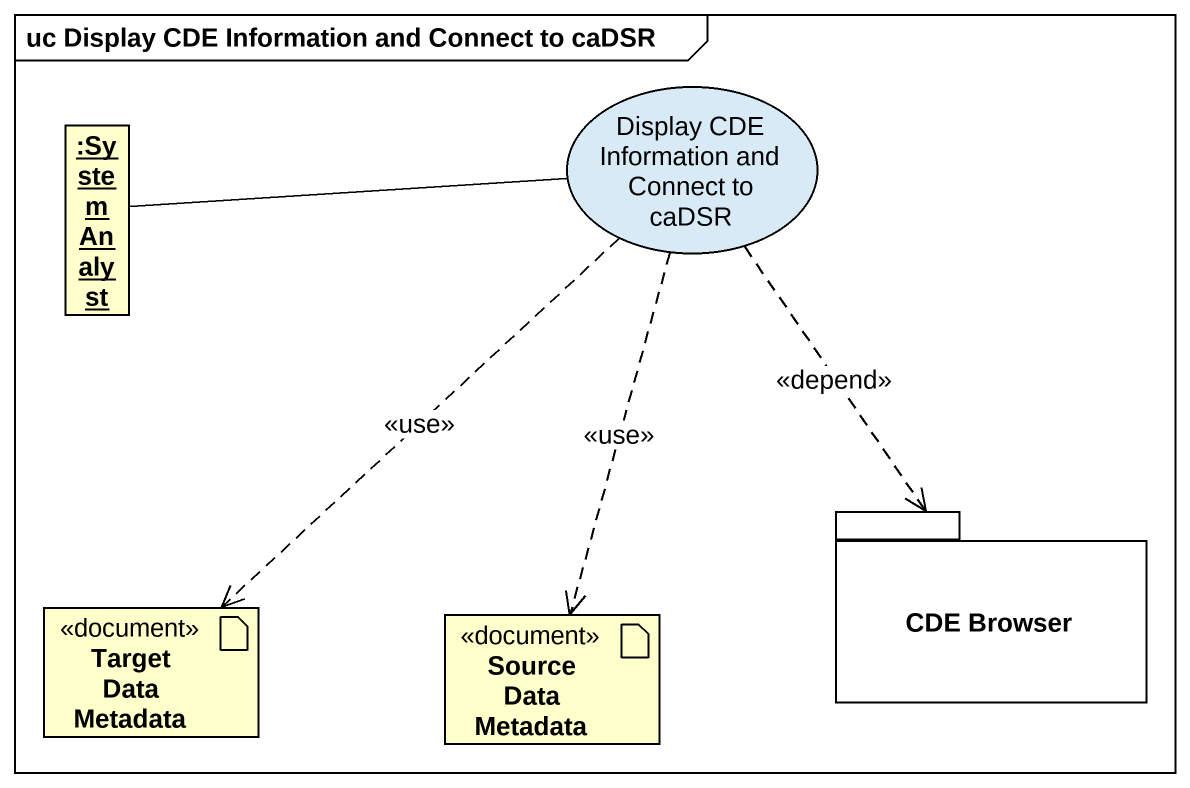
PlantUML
@startuml
mainframe uc Display CDE Information and Connect to caDSR
allowmixing
hide circle
hide empty members
object ":System Analyst" as System_Analyst
usecase "Display CDE Information and Connect to caDSR" as Display_CDE_Information_and
package "CDE Browser" as CDE_Browser {
}
artifact "Target Data Metadata" as Target_Data_Metadata <<document>>
artifact "Source Data Metadata" as Source_Data_Metadata <<document>>
System_Analyst -right- Display_CDE_Information_and
Display_CDE_Information_and ..> CDE_Browser : <<depend>>
Display_CDE_Information_and ..> Target_Data_Metadata : <<use>>
Display_CDE_Information_and ..> Source_Data_Metadata : <<use>>
@enduml
